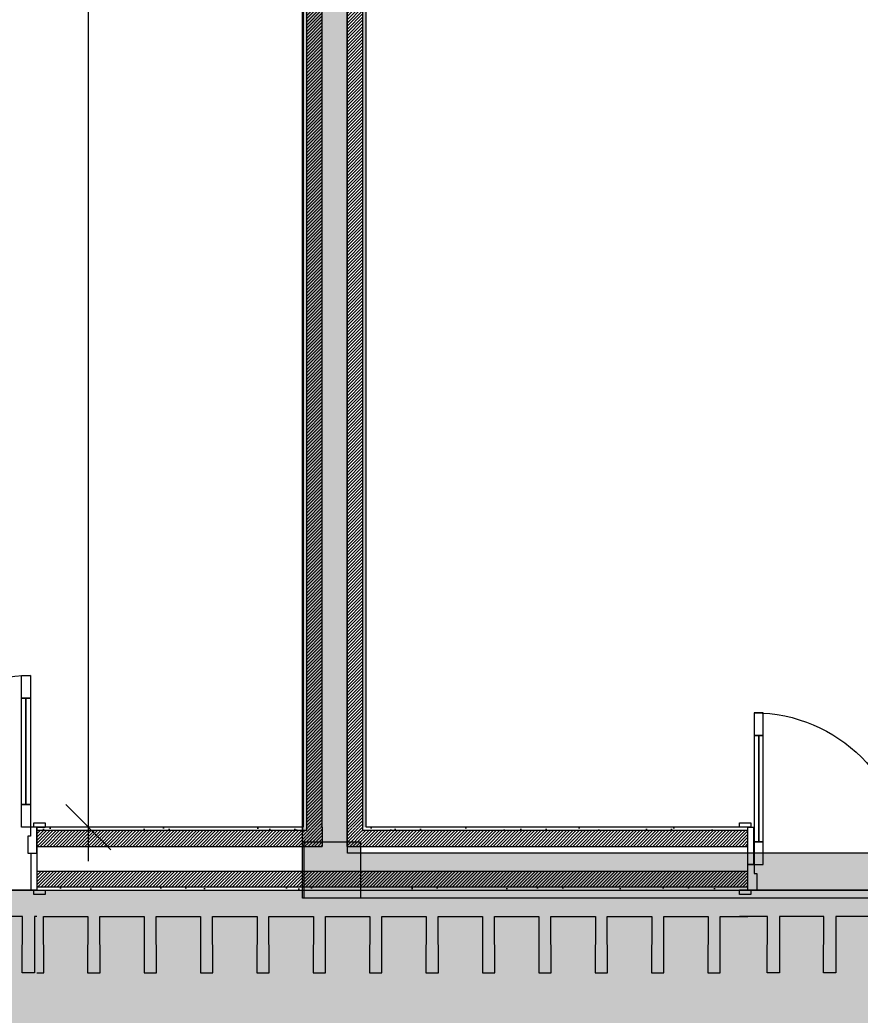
# Model space of a CAD drawing. Header units: millimetres. Extents: x 141848 to 1648660, y -821378 to -151356.
# Drawn here: x 188480 to 192205, y -217449 to -213036 of the extents above; entities that cross this region are included whole.
import ezdxf

# ---------------------------------------------------------------- set-up
doc = ezdxf.new("R2010")
doc.units = ezdxf.units.MM
doc.header["$MEASUREMENT"] = 0
doc.linetypes.add('Wipeout_Contour', pattern=[1000, 0, -1000])
for name, color, linetype in [('Cotations - 1_100', 7, 'Continuous'), ('Intérieur - Agencement', 7, 'Continuous'), ('Nouveau_Co-Structure', 7, 'Continuous'), ('Portes ARCHICAD', 7, 'Continuous'), ('Sols_ Dalles', 7, 'Continuous')]:
    doc.layers.add(name, color=color, linetype=linetype)
doc.styles.add('STYLE_GENERE_2', font='')
doc.styles.get('STYLE_GENERE_2').set_extended_font_data('Arial')
doc.dimstyles.new('STYLE_GENERE__1', dxfattribs={"dimtxt": 250, "dimasz": 190, "dimexe": 1.25, "dimexo": 0.625, "dimgap": 0, "dimtad": 1, "dimlfac": 0.001, "dimtxsty": 'STYLE_GENERE_2', "dimblk": 'ARROWHEAD_6', "dimblk1": 'ARROWHEAD_6', "dimblk2": 'ARROWHEAD_6', "dimcen": 2.5, "dimse1": 1, "dimse2": 1, "dimclrd": 7, "dimclre": 7, "dimclrt": 7, "dimazin": 3, "dimtfac": 1, "dimtmove": 0, "dimatfit": 3})
doc.dimstyles.new('STYLE_GENERE__2', dxfattribs={"dimtxt": 250, "dimasz": 190, "dimexe": 1.25, "dimexo": 0.625, "dimgap": 0, "dimtad": 1, "dimlfac": 0.001, "dimtxsty": 'STYLE_GENERE_2', "dimblk": 'ARROWHEAD_6', "dimblk1": 'ARROWHEAD_6', "dimblk2": 'ARROWHEAD_6', "dimcen": 2.5, "dimse1": 1, "dimse2": 1, "dimclrd": 7, "dimclre": 7, "dimclrt": 7, "dimazin": 3, "dimtfac": 1, "dimtmove": 0, "dimatfit": 3})
pattern_1 = [(45, (0, 175), (-55.68466, 55.68466), [0, -52.5, 0, -78.75]), (110, (175, 175), (74.000794, 26.934086), [0, -38.5, 0, -66.5])]
pattern_2 = [(45, (0, 0), (-7.0710678, 7.0710678), [])]

# ---------------------------------------------------------------- blocks, each defined once
blk = doc.blocks.new('Porte double 25_2')
at = {"layer": 'Portes ARCHICAD', "color": 7, "linetype": 'Continuous', "lineweight": 5}
for p, q in [((-672, 672), (-672, 572)), ((-632, 672), (-672, 672)), ((-632, 572), (-632, 672)), ((632, 572), (632, 672)), ((632, 672), (672, 672)), ((672, 672), (672, 572)), ((-672, 572), (-632, 572)), ((-652, 572), (-652, 100)), ((672, 572), (632, 572)), ((652, 572), (652, 100)), ((-687, 184), (-737, 184)), ((-737, 184), (-737, 165)), ((-687, 165), (-687, 184)), ((737, 184), (687, 184)), ((687, 184), (687, 165)), ((737, 165), (737, 184)), ((-737, 165), (-687, 165)), ((-700, 165), (-737, 165)), ((-700, 165), (-737, 165)), ((-675, 165), (-700, 165)), ((-700, 165), (-700, 0)), ((-700, 150), (-700, 165)), ((-700, 150), (-700, 165)), ((-700, 80), (-700, 150)), ((-700, 80), (-700, 150)), ((-675, 0), (-675, 165)), ((700, 165), (675, 165)), ((675, 165), (675, 0)), ((687, 165), (737, 165)), ((700, 0), (700, 165)), ((700, 150), (700, 165)), ((700, 150), (700, 165)), ((700, 165), (737, 165)), ((700, 165), (737, 165)), ((700, 80), (700, 150)), ((700, 80), (700, 150)), ((-632, 100), (-672, 100)), ((-672, 100), (-672, 0)), ((-632, 0), (-632, 100)), ((632, 0), (632, 100)), ((632, 100), (672, 100)), ((672, 100), (672, 0)), ((-700, 0), (-700, 80)), ((-700, 0), (-700, 80)), ((700, 0), (700, 80)), ((700, 0), (700, 80)), ((-700, 0), (-675, 0)), ((-672, 0), (-700, 0)), ((-700, 0), (-700, -115)), ((-700, -30), (-700, 0)), ((-700, -30), (-700, 0)), ((-672, -40), (-672, 0)), ((-672, 0), (-632, 0)), ((672, 0), (632, 0)), ((700, 0), (672, 0)), ((672, 0), (672, -40)), ((675, 0), (700, 0)), ((700, -115), (700, 0)), ((700, -30), (700, 0)), ((700, -30), (700, 0)), ((-700, -100), (-700, -30)), ((-700, -100), (-700, -30)), ((-660, -40), (-672, -40)), ((-660, -115), (-660, -40)), ((672, -40), (660, -40)), ((660, -40), (660, -115)), ((700, -100), (700, -30)), ((700, -100), (700, -30)), ((-687, -115), (-737, -115)), ((-737, -115), (-737, -134)), ((-700, -115), (-737, -115)), ((-700, -115), (-737, -115)), ((-700, -115), (-700, -100)), ((-700, -115), (-700, -100)), ((-700, -115), (-660, -115)), ((-687, -134), (-687, -115)), ((660, -115), (700, -115)), ((737, -115), (687, -115)), ((687, -115), (687, -134)), ((700, -115), (700, -100)), ((700, -115), (700, -100)), ((700, -115), (737, -115)), ((700, -115), (737, -115)), ((737, -134), (737, -115)), ((-737, -134), (-687, -134)), ((687, -134), (737, -134))]:
    blk.add_line(p, q, dxfattribs=at)
at = {"layer": 'Portes ARCHICAD', "color": 7, "linetype": 'Continuous', "lineweight": 5, "flags": 128}
for points in [[(-672, 572), (-672, 100), (-652, 100), (-652, 572)], [(-652, 572), (-652, 100), (-632, 100), (-632, 572)], [(652, 572), (652, 100), (632, 100), (632, 572)], [(672, 572), (672, 100), (652, 100), (652, 572)]]:
    blk.add_lwpolyline(points, close=True, dxfattribs=at)
at = {"layer": 'Portes ARCHICAD', "color": 7, "linetype": 'Continuous', "lineweight": 5}
for centre, start, end in [((-672, 0), 0, 90), ((672, 0), 90, 180)]:
    blk.add_arc(centre, 672, start, end, dxfattribs=at)
blk = doc.blocks.new('Porte double 25')
at = {"layer": 'Portes ARCHICAD', "color": 7, "linetype": 'Continuous', "lineweight": 5}
for p, q in [((-672, 672), (-672, 572)), ((-632, 672), (-672, 672)), ((-632, 572), (-632, 672)), ((632, 572), (632, 672)), ((632, 672), (672, 672)), ((672, 672), (672, 572)), ((-672, 572), (-632, 572)), ((-652, 572), (-652, 100)), ((672, 572), (632, 572)), ((652, 572), (652, 100)), ((-632, 100), (-672, 100)), ((-672, 100), (-672, 0)), ((-632, 0), (-632, 100)), ((632, 0), (632, 100)), ((632, 100), (672, 100)), ((672, 100), (672, 0)), ((-737, 0), (-737, 19)), ((-737, 19), (-687, 19)), ((-687, 0), (-737, 0)), ((-700, 0), (-737, 0)), ((-700, 0), (-737, 0)), ((-672, 0), (-700, 0)), ((-700, 0), (-700, -115)), ((-700, 0), (-700, -15)), ((-700, 0), (-700, -15)), ((-687, 19), (-687, 0)), ((-672, -40), (-672, 0)), ((-672, 0), (-632, 0)), ((672, 0), (632, 0)), ((700, 0), (672, 0)), ((672, 0), (672, -40)), ((687, 19), (737, 19)), ((687, 0), (687, 19)), ((737, 0), (687, 0)), ((700, -115), (700, 0)), ((700, 0), (700, -15)), ((700, 0), (700, -15)), ((700, 0), (737, 0)), ((700, 0), (737, 0)), ((737, 19), (737, 0)), ((-700, -15), (-700, -85)), ((-700, -15), (-700, -85)), ((-660, -40), (-672, -40)), ((-660, -115), (-660, -40)), ((672, -40), (660, -40)), ((660, -40), (660, -115)), ((700, -15), (700, -85)), ((700, -15), (700, -85)), ((-700, -85), (-700, -115)), ((-700, -85), (-700, -115)), ((700, -85), (700, -115)), ((700, -85), (700, -115)), ((-700, -280), (-700, -115)), ((-700, -115), (-675, -115)), ((-700, -115), (-660, -115)), ((-700, -115), (-700, -195)), ((-700, -115), (-700, -195)), ((-675, -115), (-675, -280)), ((660, -115), (700, -115)), ((675, -280), (675, -115)), ((675, -115), (700, -115)), ((700, -115), (700, -280)), ((700, -115), (700, -195)), ((700, -115), (700, -195)), ((-700, -195), (-700, -265)), ((-700, -195), (-700, -265)), ((700, -195), (700, -265)), ((700, -195), (700, -265)), ((-737, -299), (-737, -280)), ((-737, -280), (-687, -280)), ((-700, -280), (-737, -280)), ((-700, -280), (-737, -280)), ((-687, -299), (-737, -299)), ((-700, -265), (-700, -280)), ((-700, -265), (-700, -280)), ((-675, -280), (-700, -280)), ((-687, -280), (-687, -299)), ((700, -280), (675, -280)), ((687, -280), (737, -280)), ((687, -299), (687, -280)), ((737, -299), (687, -299)), ((700, -265), (700, -280)), ((700, -265), (700, -280)), ((700, -280), (737, -280)), ((700, -280), (737, -280)), ((737, -280), (737, -299))]:
    blk.add_line(p, q, dxfattribs=at)
at = {"layer": 'Portes ARCHICAD', "color": 7, "linetype": 'Continuous', "lineweight": 5, "flags": 128}
for points in [[(-672, 572), (-672, 100), (-652, 100), (-652, 572)], [(-652, 572), (-652, 100), (-632, 100), (-632, 572)], [(652, 572), (652, 100), (632, 100), (632, 572)], [(672, 572), (672, 100), (652, 100), (652, 572)]]:
    blk.add_lwpolyline(points, close=True, dxfattribs=at)
at = {"layer": 'Portes ARCHICAD', "color": 7, "linetype": 'Continuous', "lineweight": 5}
for centre, start, end in [((-672, 0), 0, 90), ((672, 0), 90, 180)]:
    blk.add_arc(centre, 672, start, end, dxfattribs=at)
blk = doc.blocks.new('Mur_22_1', base_point=(195375, -216895.6))
at = {"color": 254, "linetype": 'Wipeout_Contour', "lineweight": 0, "ltscale": 1150315.724645997}
blk.add_wipeout([(188554.8, -216630.6), (189735.5, -216630.6), (189735.5, -216615.6), (188554.8, -216615.6)], dxfattribs=at)
at = {"color": 254, "linetype": 'Wipeout_Contour', "lineweight": 0, "ltscale": 1152587.423709942}
blk.add_wipeout([(190015.5, -216615.6), (190000.5, -216615.6), (190000.5, -216630.6), (190015.5, -216630.6)], dxfattribs=at)
at = {"color": 254, "linetype": 'Wipeout_Contour', "lineweight": 0, "ltscale": 1153719.493113575}
blk.add_wipeout([(191708, -216880.6), (188554.8, -216880.6), (188554.8, -216895.6), (191708, -216895.6)], dxfattribs=at)
at = {"linetype": 'Continuous', "lineweight": 5, "true_color": 0x5f5f5f}
h = blk.add_hatch(dxfattribs=at)
h.set_pattern_fill('Enduit_0001', color=251, style=0, pattern_type=2)
h.set_pattern_definition(pattern_1)
h.paths.add_polyline_path([(188554.8, -216630.6), (189735.5, -216630.6), (189735.5, -216615.6), (188554.8, -216615.6)])
h = blk.add_hatch(dxfattribs=at)
h.set_pattern_fill('Enduit_0001', color=251, style=0, pattern_type=2)
h.set_pattern_definition(pattern_1)
h.paths.add_polyline_path([(190015.5, -216615.6), (190000.5, -216615.6), (190000.5, -216630.6), (190015.5, -216630.6)])
h = blk.add_hatch(dxfattribs=at)
h.set_pattern_fill('Enduit_0001', color=251, style=0, pattern_type=2)
h.set_pattern_definition(pattern_1)
h.paths.add_polyline_path([(191708, -216880.6), (188554.8, -216880.6), (188554.8, -216895.6), (191708, -216895.6)])
at = {"color": 254, "linetype": 'Wipeout_Contour', "lineweight": 0, "ltscale": 1151888.72062295}
blk.add_wipeout([(189750.5, -216615.6), (189735.5, -216615.6), (189735.5, -216630.6), (189750.5, -216630.6)], dxfattribs=at)
at = {"color": 254, "linetype": 'Wipeout_Contour', "lineweight": 0, "ltscale": 1154844.970429118}
blk.add_wipeout([(190015.5, -216615.6), (190015.5, -216630.6), (191708, -216630.6), (191708, -216615.6)], dxfattribs=at)
at = {"color": 254, "linetype": 'Wipeout_Contour', "lineweight": 0, "ltscale": 1153591.667052394}
blk.add_wipeout([(188554.8, -216880.6), (191708, -216880.6), (191708, -216810.6), (188554.8, -216810.6)], dxfattribs=at)
at = {"linetype": 'Continuous', "lineweight": 5, "true_color": 0x5f5f5f}
h = blk.add_hatch(dxfattribs=at)
h.set_pattern_fill('Enduit_0001', color=251, style=0, pattern_type=2)
h.set_pattern_definition(pattern_1)
h.paths.add_polyline_path([(189750.5, -216615.6), (189735.5, -216615.6), (189735.5, -216630.6), (189750.5, -216630.6)])
h = blk.add_hatch(dxfattribs=at)
h.set_pattern_fill('Enduit_0001', color=251, style=0, pattern_type=2)
h.set_pattern_definition(pattern_1)
h.paths.add_polyline_path([(190015.5, -216615.6), (190015.5, -216630.6), (191708, -216630.6), (191708, -216615.6)])
h = blk.add_hatch(dxfattribs=at)
h.set_pattern_fill('Briques_terre_cuite__int_97', color=251, style=0, pattern_type=2)
h.set_pattern_definition(pattern_2)
h.paths.add_polyline_path([(188554.8, -216880.6), (191708, -216880.6), (191708, -216810.6), (188554.8, -216810.6)])
at = {"color": 7, "linetype": 'Continuous', "lineweight": 5}
for p, q in [((188554.8, -216880.6), (191708, -216880.6)), ((188554.8, -216880.6), (188554.8, -216895.6)), ((188554.8, -216895.6), (188591.8, -216895.6)), ((191708, -216895.6), (191671, -216895.6)), ((191708, -216895.6), (191708, -216880.6))]:
    blk.add_line(p, q, dxfattribs=at)
at = {"color": 7, "linetype": 'Continuous', "lineweight": 5, "flags": 128}
blk.add_lwpolyline([(188554.8, -216895.6), (191708, -216895.6)], dxfattribs=at)
at = {"color": 254, "linetype": 'Wipeout_Contour', "lineweight": 0, "ltscale": 1150827.0025821}
blk.add_wipeout([(189820.5, -216700.6), (188554.8, -216700.6), (188554.8, -216810.6), (189820.5, -216810.6)], dxfattribs=at)
at = {"color": 7, "linetype": 'Continuous', "lineweight": 5}
for p, q in [((188554.8, -216730.6), (188554.8, -216810.6)), ((188554.8, -216810.6), (188554.8, -216880.6))]:
    blk.add_line(p, q, dxfattribs=at)
at = {"color": 254, "linetype": 'Wipeout_Contour', "lineweight": 0, "ltscale": 1150463.553626351}
blk.add_wipeout([(189750.5, -216630.6), (188554.8, -216630.6), (188554.8, -216700.6), (189750.5, -216700.6)], dxfattribs=at)
at = {"color": 254, "linetype": 'Wipeout_Contour', "lineweight": 0, "ltscale": 1152636.641386601}
blk.add_wipeout([(189930.5, -216700.6), (189820.5, -216700.6), (189820.5, -216810.6), (189930.5, -216810.6)], dxfattribs=at)
at = {"linetype": 'Continuous', "lineweight": 5, "true_color": 0x5f5f5f}
h = blk.add_hatch(dxfattribs=at)
h.set_pattern_fill('Briques_terre_cuite__int_97', color=251, style=0, pattern_type=2)
h.set_pattern_definition(pattern_2)
h.paths.add_polyline_path([(189750.5, -216630.6), (188554.8, -216630.6), (188554.8, -216700.6), (189750.5, -216700.6)])
at = {"color": 7, "linetype": 'Continuous', "lineweight": 5}
for p, q in [((188554.8, -216615.6), (188591.8, -216615.6)), ((188554.8, -216615.6), (188554.8, -216630.6)), ((188554.8, -216630.6), (188554.8, -216700.6)), ((188554.8, -216700.6), (188554.8, -216730.6)), ((188554.8, -216810.6), (189820.5, -216810.6))]:
    blk.add_line(p, q, dxfattribs=at)
at = {"layer": 'Portes ARCHICAD', "color": 7, "linetype": 'Continuous', "lineweight": 5, "zscale": 1000}
blk.add_blockref('Porte double 25', (187854.8, -216615.6), dxfattribs=at)
at = {"color": 254, "linetype": 'Wipeout_Contour', "lineweight": 0, "ltscale": 1155130.648851723}
blk.add_wipeout([(189930.5, -216700.6), (189930.5, -216810.6), (191708, -216810.6), (191708, -216700.6)], dxfattribs=at)
at = {"color": 7, "linetype": 'Continuous', "lineweight": 5}
for p, q in [((189820.5, -216810.6), (189930.5, -216810.6)), ((189930.5, -216810.6), (191708, -216810.6)), ((191708, -216810.6), (191708, -216780.6)), ((191708, -216880.6), (191708, -216810.6))]:
    blk.add_line(p, q, dxfattribs=at)
at = {"color": 254, "linetype": 'Wipeout_Contour', "lineweight": 0, "ltscale": 1152128.621095308}
blk.add_wipeout([(189820.5, -216630.6), (189750.5, -216630.6), (189750.5, -216700.6), (189820.5, -216700.6)], dxfattribs=at)
at = {"color": 254, "linetype": 'Wipeout_Contour', "lineweight": 0, "ltscale": 1152603.159230792}
blk.add_wipeout([(190000.5, -216630.6), (189930.5, -216630.6), (189930.5, -216700.6), (190000.5, -216700.6)], dxfattribs=at)
at = {"linetype": 'Continuous', "lineweight": 5, "true_color": 0x5f5f5f}
h = blk.add_hatch(dxfattribs=at)
h.set_pattern_fill('Briques_terre_cuite__int_97', color=251, style=0, pattern_type=2)
h.set_pattern_definition(pattern_2)
h.paths.add_polyline_path([(189820.5, -216630.6), (189750.5, -216630.6), (189750.5, -216700.6), (189820.5, -216700.6)])
h = blk.add_hatch(dxfattribs=at)
h.set_pattern_fill('Briques_terre_cuite__int_97', color=251, style=0, pattern_type=2)
h.set_pattern_definition(pattern_2)
h.paths.add_polyline_path([(190000.5, -216630.6), (189930.5, -216630.6), (189930.5, -216700.6), (190000.5, -216700.6)])
at = {"color": 7, "linetype": 'Continuous', "lineweight": 5}
for p, q in [((189750.5, -216630.6), (188554.8, -216630.6)), ((189750.5, -216615.6), (189750.5, -216630.6)), ((189820.5, -216630.6), (189820.5, -216700.6)), ((189930.5, -216700.6), (189930.5, -216630.6)), ((188554.8, -216700.6), (189750.5, -216700.6)), ((189750.5, -216700.6), (189820.5, -216700.6))]:
    blk.add_line(p, q, dxfattribs=at)
at = {"color": 7, "linetype": 'Continuous', "lineweight": 5, "flags": 128}
blk.add_lwpolyline([(189735.5, -216615.6), (188554.8, -216615.6)], dxfattribs=at)
at = {"color": 254, "linetype": 'Wipeout_Contour', "lineweight": 0, "ltscale": 1154952.752458052}
blk.add_wipeout([(190000.5, -216630.6), (190000.5, -216700.6), (191708, -216700.6), (191708, -216630.6)], dxfattribs=at)
at = {"linetype": 'Continuous', "lineweight": 5, "true_color": 0x5f5f5f}
h = blk.add_hatch(dxfattribs=at)
h.set_pattern_fill('Briques_terre_cuite__int_97', color=251, style=0, pattern_type=2)
h.set_pattern_definition(pattern_2)
h.paths.add_polyline_path([(190000.5, -216630.6), (190000.5, -216700.6), (191708, -216700.6), (191708, -216630.6)])
at = {"color": 7, "linetype": 'Continuous', "lineweight": 5}
for p, q in [((190000.5, -216630.6), (190000.5, -216615.6)), ((191708, -216630.6), (190000.5, -216630.6)), ((191708, -216615.6), (191671, -216615.6)), ((191708, -216630.6), (191708, -216615.6)), ((191708, -216700.6), (191708, -216630.6)), ((189930.5, -216700.6), (190000.5, -216700.6)), ((190000.5, -216700.6), (191708, -216700.6)), ((191708, -216780.6), (191708, -216700.6))]:
    blk.add_line(p, q, dxfattribs=at)
at = {"color": 7, "linetype": 'Continuous', "lineweight": 5, "flags": 128}
blk.add_lwpolyline([(191708, -216615.6), (190015.5, -216615.6)], dxfattribs=at)
at = {"layer": 'Portes ARCHICAD', "color": 7, "linetype": 'Continuous', "lineweight": 5, "xscale": -1, "zscale": 1000}
blk.add_blockref('Porte double 25_2', (192408, -216780.6), dxfattribs=at)
blk = doc.blocks.new('Mur_24_1', base_point=(189875.5, -205895.6))
at = {"color": 254, "linetype": 'Wipeout_Contour', "lineweight": 0, "ltscale": 1152000.744328345}
blk.add_wipeout([(189820.5, -216615.6), (189750.5, -216615.6), (189750.5, -216630.6), (189820.5, -216630.6)], dxfattribs=at)
at = {"linetype": 'Continuous', "lineweight": 5, "true_color": 0x5f5f5f}
h = blk.add_hatch(dxfattribs=at)
h.set_pattern_fill('Briques_terre_cuite__int_97', color=251, style=0, pattern_type=2)
h.set_pattern_definition(pattern_2)
h.paths.add_polyline_path([(189820.5, -216615.6), (189750.5, -216615.6), (189750.5, -216630.6), (189820.5, -216630.6)])
at = {"color": 254, "linetype": 'Wipeout_Contour', "lineweight": 0, "ltscale": 1136328.625773627}
blk.add_wipeout([(189735.5, -206175.6), (189735.5, -216615.6), (189750.5, -216615.6), (189750.5, -206175.6)], dxfattribs=at)
at = {"color": 254, "linetype": 'Wipeout_Contour', "lineweight": 0, "ltscale": 1152238.015053787}
blk.add_wipeout([(189930.5, -216615.6), (189820.5, -216615.6), (189820.5, -216630.6), (189930.5, -216630.6)], dxfattribs=at)
at = {"linetype": 'Continuous', "lineweight": 5, "true_color": 0x5f5f5f}
h = blk.add_hatch(dxfattribs=at)
h.set_pattern_fill('Enduit_0001', color=251, style=0, pattern_type=2)
h.set_pattern_definition(pattern_1)
h.paths.add_polyline_path([(189735.5, -206175.6), (189735.5, -216615.6), (189750.5, -216615.6), (189750.5, -206175.6)])
at = {"color": 254, "linetype": 'Wipeout_Contour', "lineweight": 0, "ltscale": 1152475.33511401}
blk.add_wipeout([(190000.5, -216615.6), (189930.5, -216615.6), (189930.5, -216630.6), (190000.5, -216630.6)], dxfattribs=at)
at = {"linetype": 'Continuous', "lineweight": 5, "true_color": 0x5f5f5f}
h = blk.add_hatch(dxfattribs=at)
h.set_pattern_fill('Briques_terre_cuite__int_97', color=251, style=0, pattern_type=2)
h.set_pattern_definition(pattern_2)
h.paths.add_polyline_path([(190000.5, -216615.6), (189930.5, -216615.6), (189930.5, -216630.6), (190000.5, -216630.6)])
at = {"color": 254, "linetype": 'Wipeout_Contour', "lineweight": 0, "ltscale": 1137037.022736552}
blk.add_wipeout([(190015.5, -216615.6), (190015.5, -206175.6), (190000.5, -206175.6), (190000.5, -216615.6)], dxfattribs=at)
at = {"color": 254, "linetype": 'Wipeout_Contour', "lineweight": 0, "ltscale": 1152365.865494178}
blk.add_wipeout([(189930.5, -216630.6), (189820.5, -216630.6), (189820.5, -216700.6), (189930.5, -216700.6)], dxfattribs=at)
at = {"linetype": 'Continuous', "lineweight": 5, "true_color": 0x5f5f5f}
h = blk.add_hatch(dxfattribs=at)
h.set_pattern_fill('Enduit_0001', color=251, style=0, pattern_type=2)
h.set_pattern_definition(pattern_1)
h.paths.add_polyline_path([(190015.5, -216615.6), (190015.5, -206175.6), (190000.5, -206175.6), (190000.5, -216615.6)])
at = {"color": 254, "linetype": 'Wipeout_Contour', "lineweight": 0, "ltscale": 1136923.379735418}
blk.add_wipeout([(190000.5, -216615.6), (190000.5, -206175.6), (189930.5, -206175.6), (189930.5, -216615.6)], dxfattribs=at)
at = {"linetype": 'Continuous', "lineweight": 5, "true_color": 0x5f5f5f}
h = blk.add_hatch(dxfattribs=at)
h.set_pattern_fill('Briques_terre_cuite__int_97', color=251, style=0, pattern_type=2)
h.set_pattern_definition(pattern_2)
h.paths.add_polyline_path([(190000.5, -216615.6), (190000.5, -206175.6), (189930.5, -206175.6), (189930.5, -216615.6)])
at = {"color": 7, "linetype": 'Continuous', "lineweight": 5}
for p, q in [((190000.5, -216615.6), (190000.5, -206175.6)), ((190000.5, -216630.6), (190000.5, -216615.6))]:
    blk.add_line(p, q, dxfattribs=at)
at = {"color": 7, "linetype": 'Continuous', "lineweight": 5, "flags": 128}
blk.add_lwpolyline([(190015.5, -216615.6), (190015.5, -206175.6)], dxfattribs=at)
at = {"color": 254, "linetype": 'Wipeout_Contour', "lineweight": 0, "ltscale": 1136682.767622772}
blk.add_wipeout([(189930.5, -216615.6), (189930.5, -206175.6), (189820.5, -206175.6), (189820.5, -216615.6)], dxfattribs=at)
at = {"color": 7, "linetype": 'Continuous', "lineweight": 5}
for p, q in [((189930.5, -216615.6), (189930.5, -206175.6)), ((189930.5, -216630.6), (189930.5, -216615.6)), ((189930.5, -216700.6), (189930.5, -216630.6))]:
    blk.add_line(p, q, dxfattribs=at)
at = {"color": 254, "linetype": 'Wipeout_Contour', "lineweight": 0, "ltscale": 1136442.204430069}
blk.add_wipeout([(189820.5, -216615.6), (189820.5, -206175.6), (189750.5, -206175.6), (189750.5, -216615.6)], dxfattribs=at)
at = {"linetype": 'Continuous', "lineweight": 5, "true_color": 0x5f5f5f}
h = blk.add_hatch(dxfattribs=at)
h.set_pattern_fill('Briques_terre_cuite__int_97', color=251, style=0, pattern_type=2)
h.set_pattern_definition(pattern_2)
h.paths.add_polyline_path([(189820.5, -216615.6), (189820.5, -206175.6), (189750.5, -206175.6), (189750.5, -216615.6)])
at = {"color": 7, "linetype": 'Continuous', "lineweight": 5}
for p, q in [((189750.5, -206175.6), (189750.5, -216615.6)), ((189820.5, -216615.6), (189820.5, -206175.6)), ((189750.5, -216615.6), (189750.5, -216630.6)), ((189820.5, -216615.6), (189820.5, -216630.6)), ((189820.5, -216630.6), (189820.5, -216700.6))]:
    blk.add_line(p, q, dxfattribs=at)
at = {"color": 7, "linetype": 'Continuous', "lineweight": 5, "flags": 128}
blk.add_lwpolyline([(189735.5, -206175.6), (189735.5, -216615.6)], dxfattribs=at)
blk = doc.blocks.new('Tôle profilée 25_23')
at = {"color": 7, "linetype": 'Continuous', "lineweight": 5}
for p, q in [((-250, 3153.3), (-250, 3150)), ((-250, 3150), (-250, 3122.5)), ((-250, 3122.5), (0, 3123.5)), ((0, 3123.5), (0, 2926.5)), ((-250, 2927.5), (-250, 2900)), ((0, 2926.5), (-250, 2927.5)), ((-250, 2900), (-250, 2872.5)), ((-250, 2872.5), (0, 2873.5)), ((0, 2873.5), (0, 2676.5)), ((-250, 2677.5), (-250, 2650)), ((0, 2676.5), (-250, 2677.5)), ((-250, 2650), (-250, 2622.5)), ((-250, 2622.5), (0, 2623.5)), ((0, 2623.5), (0, 2426.5)), ((-250, 2427.5), (-250, 2400)), ((0, 2426.5), (-250, 2427.5)), ((-250, 2400), (-250, 2372.5)), ((-250, 2372.5), (0, 2373.5)), ((0, 2373.5), (0, 2176.5)), ((-250, 2177.5), (-250, 2150)), ((0, 2176.5), (-250, 2177.5)), ((-250, 2150), (-250, 2122.5)), ((-250, 2122.5), (0, 2123.5)), ((0, 2123.5), (0, 1926.5)), ((-250, 1927.5), (-250, 1900)), ((0, 1926.5), (-250, 1927.5)), ((-250, 1900), (-250, 1872.5)), ((-250, 1872.5), (0, 1873.5)), ((0, 1873.5), (0, 1676.5)), ((-250, 1677.5), (-250, 1650)), ((0, 1676.5), (-250, 1677.5)), ((-250, 1650), (-250, 1622.5)), ((-250, 1622.5), (0, 1623.5)), ((0, 1623.5), (0, 1426.5)), ((-250, 1427.5), (-250, 1400)), ((0, 1426.5), (-250, 1427.5)), ((-250, 1400), (-250, 1372.5)), ((-250, 1372.5), (0, 1373.5)), ((0, 1373.5), (0, 1176.5)), ((-250, 1177.5), (-250, 1150)), ((0, 1176.5), (-250, 1177.5)), ((-250, 1150), (-250, 1122.5)), ((-250, 1122.5), (0, 1123.5)), ((0, 1123.5), (0, 926.5)), ((-250, 927.5), (-250, 900)), ((0, 926.5), (-250, 927.5)), ((-250, 900), (-250, 872.5)), ((-250, 872.5), (0, 873.5)), ((0, 873.5), (0, 676.5)), ((-250, 677.5), (-250, 650)), ((0, 676.5), (-250, 677.5)), ((-250, 650), (-250, 622.5)), ((-250, 622.5), (0, 623.5)), ((0, 623.5), (0, 426.5)), ((-250, 427.5), (-250, 400)), ((0, 426.5), (-250, 427.5)), ((-250, 400), (-250, 372.5)), ((-250, 372.5), (0, 373.5)), ((0, 373.5), (0, 176.5)), ((-250, 177.5), (-250, 150)), ((0, 176.5), (-250, 177.5)), ((-250, 150), (-250, 122.5)), ((-250, 122.5), (0, 123.5)), ((0, 123.5), (0, 0))]:
    blk.add_line(p, q, dxfattribs=at)
blk = doc.blocks.new('Tôle profilée 25_40')
at = {"color": 7, "linetype": 'Continuous', "lineweight": 5}
for p, q in [((-250, 1427.5), (-250, 1400)), ((0, 1426.5), (-250, 1427.5)), ((0, 1437), (0, 1426.5)), ((-250, 1400), (-250, 1372.5)), ((-250, 1372.5), (0, 1373.5)), ((0, 1373.5), (0, 1176.5)), ((-250, 1177.5), (-250, 1150)), ((0, 1176.5), (-250, 1177.5)), ((-250, 1150), (-250, 1122.5)), ((-250, 1122.5), (0, 1123.5)), ((0, 1123.5), (0, 926.5)), ((-250, 927.5), (-250, 900)), ((0, 926.5), (-250, 927.5)), ((-250, 900), (-250, 872.5)), ((-250, 872.5), (0, 873.5)), ((0, 873.5), (0, 676.5)), ((-250, 677.5), (-250, 650)), ((0, 676.5), (-250, 677.5)), ((-250, 650), (-250, 622.5)), ((-250, 622.5), (0, 623.5)), ((0, 623.5), (0, 426.5)), ((-250, 427.5), (-250, 400)), ((0, 426.5), (-250, 427.5)), ((-250, 400), (-250, 372.5)), ((-250, 372.5), (0, 373.5)), ((0, 373.5), (0, 176.5)), ((-250, 177.5), (-250, 150)), ((0, 176.5), (-250, 177.5)), ((-250, 150), (-250, 122.5)), ((-250, 122.5), (0, 123.5)), ((0, 123.5), (0, 0))]:
    blk.add_line(p, q, dxfattribs=at)
blk = doc.blocks.new('*D515')
at = {"layer": 'Cotations - 1_100', "color": 7, "linetype": 'Continuous', "lineweight": 5}
for p, q in [((190015.5, -212920.4), (190015.5, -212545.4)), ((195095, -212920.4), (195095, -212545.4)), ((190115.5, -212632.9), (189915.5, -212832.9)), ((194995, -212832.9), (195195, -212632.9)), ((190015.5, -212732.9), (195095, -212732.9)), ((195095, -212732.9), (195245, -212732.9))]:
    blk.add_line(p, q, dxfattribs=at)
at = {"layer": 'Cotations - 1_100', "color": 7, "lineweight": 5, "insert": (192222.7, -212682.9), "char_height": 250, "attachment_point": 7, "style": 'STYLE_GENERE_2'}
blk.add_mtext('\\A1;{\\pql;\\fArial|b0|i0|c0|p38;5,08}', dxfattribs=at)
blk = doc.blocks.new('ARROWHEAD_6')
at = {"color": 0, "linetype": 'Continuous', "lineweight": 0}
for p, q in [((-0.5, -0.5), (0.5, 0.5)), ((0, 0), (-1, 0))]:
    blk.add_line(p, q, dxfattribs=at)
blk = doc.blocks.new('*D525')
at = {"layer": 'Cotations - 1_100', "color": 7, "linetype": 'Continuous', "lineweight": 5}
for p, q in [((188783.7, -206175.6), (188783.7, -206025.6)), ((188883.7, -206275.6), (188683.7, -206075.6)), ((188971.2, -206175.6), (188596.2, -206175.6)), ((188783.7, -216615.6), (188783.7, -206175.6)), ((188683.7, -216515.6), (188883.7, -216715.6)), ((188971.2, -216615.6), (188596.2, -216615.6)), ((188783.7, -216765.6), (188783.7, -216615.6))]:
    blk.add_line(p, q, dxfattribs=at)
at = {"layer": 'Cotations - 1_100', "color": 7, "lineweight": 5, "insert": (188733.7, -211823), "char_height": 250, "attachment_point": 7, "rotation": 90, "style": 'STYLE_GENERE_2'}
blk.add_mtext('\\A1;{\\pql;\\fArial|b0|i0|c0|p38;10,44}', dxfattribs=at)

msp = doc.modelspace()

# ---------------------------------------------------------------- hatches: boundary and pattern name
at = {"layer": 'Intérieur - Agencement', "linetype": 'Continuous', "lineweight": 5}
msp.add_hatch(color=9, dxfattribs=at).paths.add_polyline_path([(185676.034, -216895.57), (195375.042, -216895.57), (195375.042, -223895.57), (185676.034, -223895.57)])
at = {"layer": 'Sols_ Dalles', "linetype": 'Continuous', "lineweight": 0, "true_color": 0x2e271c}
msp.add_hatch(color=250, dxfattribs=at).paths.add_polyline_path([(161503.433, -171995.57), (161503.433, -230015.57), (161503.433, -260810.571), (196775.042, -260810.571), (196775.042, -260795.571), (196775.042, -258649.982), (196775.042, -258010.558), (196775.042, -222495.57), (186955.542, -222495.57), (186955.542, -218295.57), (196754.55, -218295.57), (196754.55, -204495.57), (193355.542, -204495.57), (193355.542, -195161.535), (195576.034, -195161.535), (195576.034, -189810.571), (217805.542, -189810.571), (217805.542, -253395.57), (217805.542, -253415.571), (219205.542, -253415.571), (219205.542, -253395.57), (219205.542, -188410.571), (191955.542, -188410.571), (191955.542, -190035.076), (194140.476, -190023.061), (194160.967, -193749.52), (191976.034, -193761.535), (191955.542, -200380.57), (191955.542, -205895.57), (195354.55, -205895.57), (195354.55, -216895.57), (185555.542, -216895.57), (185555.542, -223895.57), (195354.55, -223895.57), (195354.55, -258649.982), (195354.55, -259410.571), (163990.222, -259410.571), (162860.681, -259410.571), (162860.681, -231415.57), (162860.681, -173395.57), (244226.034, -173395.57), (244226.034, -248005.571), (245626.034, -248005.571), (246426.034, -248005.571), (246426.034, -251817.03), (245610.045, -251817.03), (244211.034, -251817.03), (244211.034, -253395.571), (246426.034, -253395.571), (247826.034, -253395.571), (247826.034, -248005.571), (247826.034, -246605.571), (245626.034, -246605.571), (245626.034, -171995.57)])

# ---------------------------------------------------------------- linework, layer by layer
at = {"layer": 'Intérieur - Agencement', "color": 7, "linetype": 'Continuous', "lineweight": 5, "flags": 128}
msp.add_lwpolyline([(185676.034, -216895.57), (195375.042, -216895.57), (195375.042, -223895.57), (185676.034, -223895.57)], close=True, dxfattribs=at)
at = {"layer": 'Sols_ Dalles', "color": 250, "linetype": 'Continuous', "lineweight": 5, "true_color": 0x1f1f1f}
msp.add_lwpolyline([(219205.542, -253395.57), (219205.542, -188410.571), (191955.542, -188410.571), (191955.542, -200380.57), (191955.542, -205895.57), (195354.55, -205895.57), (195354.55, -216895.57), (185555.542, -216895.57), (185555.542, -223895.57), (195354.55, -223895.57), (195354.55, -258649.982)], dxfattribs=at)

# ---------------------------------------------------------------- block references
at = {"color": 7, "linetype": 'Continuous', "lineweight": 5, "xscale": -1, "zscale": 1000, "rotation": 270}
for p in [(187117.765, -217011.994), (191671.041, -217011.994)]:
    msp.add_blockref('Tôle profilée 25_40', p, dxfattribs=at)
at = {"color": 7, "linetype": 'Continuous', "lineweight": 5, "zscale": 1000, "rotation": 90}
msp.add_blockref('Tôle profilée 25_23', (191708.041, -217011.994), dxfattribs=at)

# ---------------------------------------------------------------- next in the draw order: block references
at = {"color": 7, "lineweight": 5}
msp.add_blockref('Mur_22_1', (195375.042, -216895.57), dxfattribs=at)

# ---------------------------------------------------------------- next in the draw order: block references
msp.add_blockref('Mur_24_1', (189875.542, -205895.57), dxfattribs=at)

# ---------------------------------------------------------------- next in the draw order: dimensions: what is measured, and where the dimension line sits
at = {"layer": 'Cotations - 1_100', "color": 7, "linetype": 'Continuous', "lineweight": 5}
dim = msp.add_linear_dim(base=(188783.695, -206175.57), p1=(185576.034, -216615.57), p2=(185576.034, -206175.57), angle=90, dimstyle='STYLE_GENERE__2', dxfattribs=at)
dim.commit()
dim.dimension.update_dxf_attribs({"geometry": '*D525', "text_midpoint": (188608.695, -211402.998), "dimtype": 160, "text_rotation": 90})

# ---------------------------------------------------------------- next in the draw order: hatches: boundary and pattern name
at = {"layer": 'Nouveau_Co-Structure', "linetype": 'Continuous', "lineweight": 5}
h = msp.add_hatch(color=1, dxfattribs=at)
h.paths.add_polyline_path([(189732.951, -205945.57), (189732.951, -216930.57), (195357.451, -216930.57), (195357.451, -205945.57)])
h.paths.add_polyline_path([(195157.451, -216730.57), (189932.951, -216730.57), (189932.951, -206145.57), (195157.451, -206145.57)], flags=0)
msp.add_hatch(color=1, dxfattribs=at).paths.add_polyline_path([(189740.451, -216680.57), (189740.451, -216930.57), (189990.451, -216930.57), (189990.451, -216680.57)])

# ---------------------------------------------------------------- next in the draw order: linework, layer by layer
at = {"layer": 'Nouveau_Co-Structure', "color": 96, "linetype": 'Continuous', "lineweight": 5, "true_color": 0x007c06}
for points in [[(189732.951, -205945.57), (195357.451, -205945.57), (195357.451, -216930.57), (189732.951, -216930.57)], [(189932.951, -206145.57), (195157.451, -206145.57), (195157.451, -216730.57), (189932.951, -216730.57)]]:
    msp.add_lwpolyline(points, close=True, dxfattribs=at)
at = {"layer": 'Nouveau_Co-Structure', "color": 7, "linetype": 'Continuous', "lineweight": 5}
msp.add_lwpolyline([(189740.451, -216680.57), (189990.451, -216680.57), (189990.451, -216930.57), (189740.451, -216930.57)], close=True, dxfattribs=at)

# ---------------------------------------------------------------- next in the draw order: dimensions: what is measured, and where the dimension line sits
at = {"layer": 'Cotations - 1_100', "color": 7, "linetype": 'Continuous', "lineweight": 5}
dim = msp.add_linear_dim(base=(195095.042, -212732.894), p1=(190015.542, -211395.57), p2=(195095.042, -216615.57), dimstyle='STYLE_GENERE__1', dxfattribs=at)
dim.commit()
dim.dimension.update_dxf_attribs({"geometry": '*D515', "text_midpoint": (192547.426, -212557.894), "dimtype": 160})

doc.saveas('drawing.dxf')
